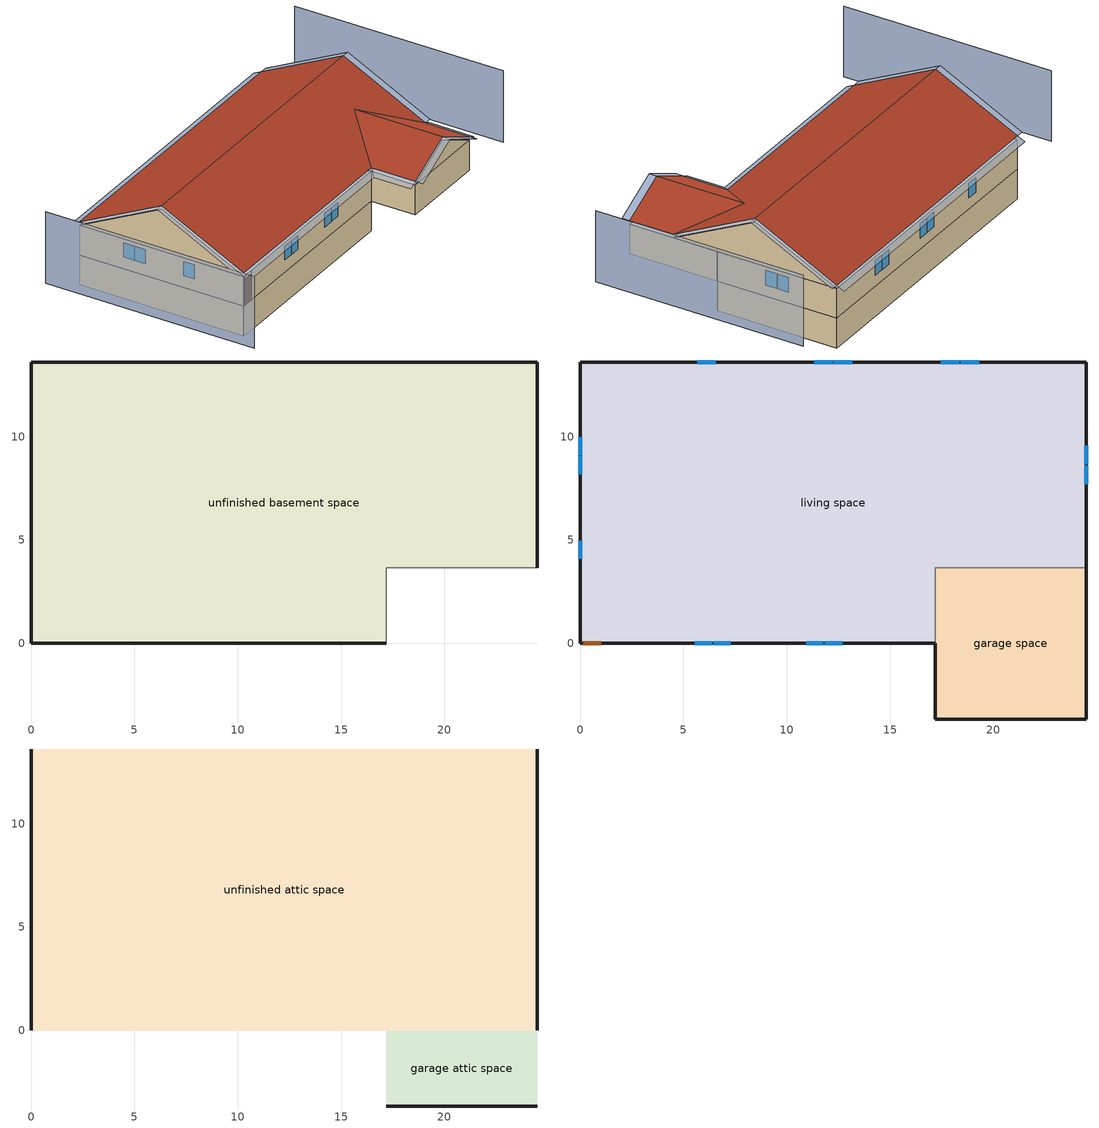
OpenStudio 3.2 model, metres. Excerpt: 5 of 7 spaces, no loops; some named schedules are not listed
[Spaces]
unfinished basement space
 floor foundation (FloorFndGrndUnfinB): 0,0 0,13.61 24.5,13.61 24.5,3.66 17.18,3.66 17.18,0 z-2.44
 wall foundation (WallFndGrndUnfinB): 24.5,3.66 24.5,13.61 0,13.61 0,0 17.18,0 z-2.44:0
 wall adiabatic (WallFndGrndUnfinB): 17.18,0 17.18,3.66 24.5,3.66 z-2.44:0
garage space
 floor foundation (FloorFndGrndUnfinSlab): 17.18,-3.66 17.18,3.66 24.5,3.66 24.5,-3.66 z0
 wall outside (WallExtUninsUnfin): 17.18,0 17.18,-3.66 24.5,-3.66 24.5,3.66 z0:2.44
 wall to living space (WallIntFinInsUnfin Reversed): 24.5,3.66 17.18,3.66 17.18,0 z0:2.44
living space
 floor to unfinished basement space (FloorUnfinBInsFin Reversed): 0,0 0,13.61 24.5,13.61 24.5,3.66 17.18,3.66 17.18,0 z0
 wall outside (WallExtInsFin): 24.5,3.66 24.5,13.61 0,13.61 0,0 0.13,0 1.05,0 17.18,0 z0:2.44
 window (WindowConstruction): 5.56,0 6.4,0 / 6.46,0 7.3,0 / 10.93,0 11.77,0 / 11.84,0 12.68,0 z1.01:2.13; 19.3,13.61 18.4,13.61 / 18.34,13.61 17.45,13.61 / 13.18,13.61 12.28,13.61 / 12.22,13.61 11.32,13.61 / 6.57,13.61 5.68,13.61 z0.94:2.13; 0,9.97 0,9.1 / 0,9.04 0,8.18 / 0,4.97 0,4.1 z0.98:2.13; 24.5,7.7 24.5,8.6 / 24.5,8.66 24.5,9.57 z0.93:2.13
 door (Door): 0.15,0 1.02,0 z0:2.13
unfinished attic space
 floor to garage space (FloorUnfinUninsUnfin): 24.5,3.66 24.5,0 17.18,0 17.18,3.66 z2.44
 floor to living space (FloorFinInsUnfinAttic): 24.5,13.61 24.5,3.66 17.18,3.66 17.18,0 0,0 0,13.61 z2.44
 wall outside (WallExtUninsUnfin): 0,6.81,5.84 0,13.61,2.44 0,0,2.44; 24.5,6.81,5.84 24.5,0,2.44 24.5,13.61,2.44
 roof outside (RoofUnfinInsExt): 0,6.81,6.15 24.5,6.81,6.15 24.5,13.61,2.74 0,13.61,2.74; 0,6.81,6.15 0,0,2.74 17.18,0,2.74 20.84,3.66,4.57 24.5,0,2.74 24.5,6.81,6.15
garage attic space
 floor to garage space (FloorUnfinUninsUnfin): 17.18,-3.66 17.18,0 24.5,0 24.5,-3.66 z2.44
 wall outside (WallExtUninsUnfin): 17.18,-3.66,2.44 24.5,-3.66,2.44 20.84,-3.66,4.27
 roof outside (RoofUnfinUninsExt 1): 17.18,0,2.74 17.18,-3.66,2.74 20.84,-3.66,4.57 20.84,3.66,4.57; 24.5,0,2.74 20.84,3.66,4.57 20.84,-3.66,4.57 24.5,-3.66,2.74
shading: -4.57,13.61 -4.57,-3.66 / 29.07,-3.66 29.07,13.61 z0:5.84; 24.5,8.66 24.5,9.57 / 24.5,7.7 24.5,8.6 z0.93:2.13; 0,9.04 0,8.18 / 0,4.97 0,4.1 / 0,9.97 0,9.1 z0.98:2.13; 6.57,13.61 5.68,13.61 / 12.22,13.61 11.32,13.61 / 18.34,13.61 17.45,13.61 / 13.18,13.61 12.28,13.61 / 19.3,13.61 18.4,13.61 z0.94:2.13; 5.56,0 6.4,0 / 10.93,0 11.77,0 / 11.84,0 12.68,0 / 6.46,0 7.3,0 z1.01:2.13; -0.61,6.81,6.15 -0.61,0,2.74 0,0,2.74 0,6.81,6.15; 0,-0.61,2.44 17.18,-0.61,2.44 17.18,0,2.74 0,0,2.74; 25.11,0,2.74 25.11,6.81,6.15 24.5,6.81,6.15 24.5,0,2.74; 25.11,-3.66,2.44 25.11,0,2.44 24.5,0,2.74 24.5,-3.66,2.74; 20.84,-4.27,4.57 24.5,-4.27,2.74 24.5,-3.66,2.74 20.84,-3.66,4.57; 16.57,0,2.44 16.57,-3.66,2.44 17.18,-3.66,2.74 17.18,0,2.74; 17.18,-4.27,2.74 20.84,-4.27,4.57 20.84,-3.66,4.57 17.18,-3.66,2.74; -0.61,13.61,2.74 -0.61,6.81,6.15 0,6.81,6.15 0,13.61,2.74; 25.11,6.81,6.15 25.11,13.61,2.74 24.5,13.61,2.74 24.5,6.81,6.15; 24.5,14.22,2.44 0,14.22,2.44 0,13.61,2.74 24.5,13.61,2.74
[Building]
Building 1: North Axis {deg}=0; Standards Number of Stories=1; Standards Number of Above Ground Stories=1; Standards Building Type=singlefamilydetached; Standards Number of Living Units=1
[Site]
Burlington International Ap_VT_USA: Latitude {deg}=44.47; Longitude {deg}=-73.15; Time Zone {hr}=-5; Elevation {m}=101; Terrain=Suburbs
[ClimateZones]
Climate Zone Institution Name 1=Building America; Climate Zone Document Year 1=0; Climate Zone Value 1=Cold
[Site:WaterMainsTemperature]
Calculation Method=Correlation; Annual Average Outdoor Air Temperature {C}=7.86614; Maximum Difference In Monthly Average Outdoor Air Temperatures {deltaC}=28.2745
[Site:GroundTemperature:Deep]
7.86614, 7.86614, 7.86614, 7.86614, 7.86614, 7.86614, 7.86614, 7.86614, 7.86614, 7.86614, 7.86614, 7.86614
[Material] Roughness=Rough
Name | Thickness {m} | Conductivity {W/m-K} | Density {kg/m3} | Specific Heat {J/kg-K} | Thermal Absorptance | Solar Absorptance | Visible Absorptance
Drywall 0.5 in. | 0.0127 | 0.160291 | 801 | 837.4 | 0.9 | 0.5 | 0.1
FloorUATrussandIns | 0.0889 | 0.0564573 | 50.7834 | 1165.1 | 0.9 | 0.5 | 0.9
FloorUAAdditionalCeilingIns | 0.196342 | 0.0539976 | 16.02 | 1046.75
Wood Shingles | 0.009525 | 0.162714 | 1121.4 | 1465.45 | 0.9 | 0.78 | 0.78
RoofSheathing | 0.01905 | 0.115458 | 512.64 | 1214.23 | 0.82 | 0.3 | 0.3
RoofUARoofIns | 0.18415 | 8.02398 | 37.0049 | 1207.88 | 0.9 | 0.78 | 0.9
RoofStudAndAirRoof | 0.0889 | 4.72679 | 37.0049 | 1207.88 | 0.9 | 0.78 | 0.9
Vinyl, Light | 0.009525 | 0.089435 | 177.822 | 1046.75 | 0.9 | 0.3 | 0.3
WallSheathing | 0.0127 | 0.115458 | 512.64 | 1214.23 | 0.82 | 0.3 | 0.3
WallStudAndCavity | 0.0889 | 0.0744829 | 162.403 | 1178.92 | 0.9 | 0.3 | 0.9
WallStudAndCavity 1 | 0.0889 | 0.0747562 | 162.403 | 1178.92 | 0.82 | 0.3 | 0.82
WallStudAndCavity 2 | 0.0889 | 0.393744 | 83.0341 | 1211.67 | 0.9 | 0.3 | 0.9
WallStudAndCavity 3 | 0.0889 | 0.397942 | 83.0341 | 1211.67 | 0.82 | 0.3 | 0.3
res furniture material garage space | 0.1524 | 0.115458 | 640.8 | 1214.23 | 0.9 | 0.6 | 0.1
Concrete 8.0 in.; FootingMaterial | 0.2032 | 1.803125 | 2242.8 | 837.4 | 0.9
Concrete 4.0 in. | 0.1016 | 1.803125 | 2242.8 | 837.4 | 0.9
FloorIns | 0.23495 | 2.59817 | 67.691 | 1210.98 | 0.82 | 0.3 | 0.3
Wood Floor | 0.015875 | 0.115458 | 544.68 | 1214.23
Floor Covering | 0.0127 | 0.0433444 | 54.468 | 1339.84 | 0.9 | 0.9
FloorFinStudAndAirFloor | 0.1397 | 0.606274 | 67.691 | 1210.98 | 0.82 | 0.3 | 0.3
DoorMaterial | 0.04445 | 0.0612267 | 512.64 | 1214.23 | 0.82 | 0.3 | 0.3
[Construction]
FloorFinInsUnfinAttic: Drywall 0.5 in., FloorUATrussandIns, FloorUAAdditionalCeilingIns
RoofUnfinInsExt: Wood Shingles, RoofSheathing, RoofUARoofIns
RoofUnfinUninsExt 1: Wood Shingles, RoofSheathing, RoofStudAndAirRoof
WallExtInsFin: Vinyl, Light, WallSheathing, WallStudAndCavity, Drywall 0.5 in.
WallIntFinInsUnfin Reversed: WallStudAndCavity 1, WallSheathing
WallExtUninsUnfin: Vinyl, Light, WallSheathing, WallStudAndCavity 2
WallIntFinUninsFin: WallStudAndCavity 3, Drywall 0.5 in.
res furniture construction garage space; res furniture construction unfinished basement space; res furniture construction living space: res furniture material garage space
WallFndGrndUnfinB: Concrete 8.0 in., Drywall 0.5 in.
FloorFndGrndUnfinB; FloorFndGrndUnfinSlab: Concrete 4.0 in.
FloorUnfinBInsFin Reversed: Floor Covering, Wood Floor, RoofSheathing, FloorIns
FootingConstruction: FootingMaterial
FloorUnfinUninsUnfin: FloorFinStudAndAirFloor, RoofSheathing
WindowConstruction: WindowMaterial
Door: DoorMaterial
[WindowMaterial:SimpleGlazingSystem]
WindowMaterial: U-Factor {W/m2-K}=4.76952; Solar Heat Gain Coefficient=0.63
[ThermalZone] Use Ideal Air Loads=No
living zone: Thermostat=living zone temperature setpoint
garage zone; unfinished attic zone; unfinished basement zone: 
res ds res fur gas asys ret air zone; res ds res ac asys ret air zone: Volume {m3}=0.25
[Sizing:Zone] Zone Cooling Design Supply Air Temperature Input Method=SupplyAirTemperature; Zone Cooling Design Supply Air Temperature {C}=14; Zone Cooling Design Supply Air Temperature Difference {deltaC}=11.11; Zone Heating Design Supply Air Temperature Input Method=SupplyAirTemperature; Zone Heating Design Supply Air Temperature {C}=40; Zone Heating Design Supply Air Temperature Difference {deltaC}=11.11; Zone Cooling Design Supply Air Humidity Ratio {kg-H2O/kg-air}=0.0085; Zone Heating Design Supply Air Humidity Ratio {kg-H2O/kg-air}=0.008; Cooling Design Air Flow Method=DesignDay; Heating Design Air Flow Method=DesignDay; Account for Dedicated Outdoor Air System=No; Dedicated Outdoor Air System Control Strategy=NeutralSupplyAir; Dedicated Outdoor Air Low Setpoint Temperature for Design {C}=autosize; Dedicated Outdoor Air High Setpoint Temperature for Design {C}=autosize
garage zone; unfinished attic zone; res ds res fur gas asys ret air zone; res ds res ac asys ret air zone
[Space]
Name | Space Type | Thermal Zone | Building Unit
garage space | Space Type 1 | garage zone
living space | Space Type 2 | living zone | unit 1
unfinished attic space | Space Type 3 | unfinished attic zone
unfinished basement space | Space Type 4 | unfinished basement zone
garage attic space | Space Type 5 | garage zone
res ds res fur gas asys ret air space |  | res ds res fur gas asys ret air zone
res ds res ac asys ret air space |  | res ds res ac asys ret air zone
[SpaceType]
Name | Standards Space Type
Space Type 1 | garage
Space Type 2 | living
Space Type 3 | unfinished attic
Space Type 4 | unfinished basement
Space Type 5 | garage attic
[BuildingUnit]
unit 1: Building Unit Type=Residential
[External:File]
schedules.csv: File=schedules.csv
[People:Definition]
res occupants|living space: Number of People Calculation Method=People; Number of People {people}=4; Fraction Radiant=0.319734; Sensible Heat Fraction=0.573; Carbon Dioxide Generation Rate {m3/s-W}=0; Enable ASHRAE 55 Comfort Warnings=No; Mean Radiant Temperature Calculation Type=ZoneAveraged
[People]
res occupants|living space: People Definition=res occupants|living space; Space or SpaceType=living space; Number of People Schedule=occupants; Activity Level Schedule=res occupants activity schedule; Multiplier=1
[InternalMass:Definition] Design Level Calculation Method=SurfaceArea
Name | Construction | Surface Area {m2}
living space Partition | WallIntFinUninsFin | 306.673
res furniture mass garage space | res furniture construction garage space | 5.35122
res furniture mass unfinished basement space | res furniture construction unfinished basement space | 122.669
res furniture mass living space | res furniture construction living space | 122.669
[InternalMass] Multiplier=1
Name | Internal Mass Definition | Space or SpaceType
living space Partition | living space Partition | living space
res furniture mass garage space | res furniture mass garage space | garage space
res furniture mass unfinished basement space | res furniture mass unfinished basement space | unfinished basement space
res furniture mass living space | res furniture mass living space | living space
[Foundation:Kiva] Wall Height Above Grade {m}=0.2032; Wall Depth Below Slab {m}=0.2032
Name | Footing Wall Construction
Foundation Kiva 1
Foundation Kiva 2 | FootingConstruction
[Foundation:Kiva:Settings]
Soil Conductivity {W/m-K}=1.731; Soil Density {kg/m3}=1842.3; Soil Specific Heat {J/kg-K}=418.7; Ground Solar Absorptivity=0.9; Ground Thermal Absorptivity=0.9; Ground Surface Roughness {m}=0.03; Far-Field Width {m}=40; Deep-Ground Boundary Condition=ZeroFlux; Deep-Ground Depth {m}=40; Minimum Cell Dimension {m}=0.02; Maximum Cell Growth Coefficient=1.5; Simulation Timestep=Hourly
[SurfaceProperty:ExposedFoundationPerimeter] Exposed Perimeter Calculation Method=TotalExposedPerimeter
Name | Total Exposed Perimeter {m}
Surface 20 | 65.2445
Surface 1 | 18.288
[WaterUse:Equipment:Definition]
Name | Peak Flow Rate {m3/s} | Target Temperature Schedule
res shower | 4.99796e-05 | fixtures temperature schedule
res sink | 3.65064e-05 | fixtures temperature schedule
res bath | 8.85207e-05 | fixtures temperature schedule
res shower dist; res sink dist; res bath dist | 0 | fixtures temperature schedule
res cw | 4.67748e-06 | res cw temperature schedule
[WaterUse:Equipment] Space=living space
Name | Water Use Equipment Definition | Flow Rate Fraction Schedule
res shower | res shower | showers
res sink | res sink | sinks
res bath | res bath | baths
res shower dist | res shower dist | showers
res sink dist | res sink dist | sinks
res bath dist | res bath dist | baths
res cw | res cw | clothes_washer
[OtherEquipment:Definition] Design Level Calculation Method=EquipmentLevel
Name | Design Level {W} | Fraction Latent | Fraction Radiant | Fraction Lost
res shower | 1437.41 | 0.487295 | 0 | 0
res sink | 366.671 | 0.312529 | 0 | 0
res bath | 1306.22 | 0 | 0 | 0
res hot water distribution | 1795.71 | 0 | 0 | 0
res cd gas | 3700.23 | 0.05 | 0.06 | 0.85
res range gas | 2277.6 | 0.2 | 0.18 | 0.5
res ds res fur gas asys SupSLkToLvEq; res ds res fur gas asys SupLatLkToLvEq; res ds res fur gas asys SupDCnToLvEq; res ds res fur gas asys SupDCnToAhEq; res ds res fur gas asys RetDCnToPlEq; res ds res fur gas asys RetDCnToAhEquip; res ds res fur gas asys SupSLkToAhEq; res ds res fur gas asys SupLatLkToAhEq; res ds res fur gas asys RetSLkEq; res ds res fur gas asys RetLatLkEq; res ds res ac asys SupSLkToLvEq; res ds res ac asys SupLatLkToLvEq; res ds res ac asys SupDCnToLvEq; res ds res ac asys SupDCnToAhEq; res ds res ac asys RetDCnToPlEq; res ds res ac asys RetDCnToAhEquip; res ds res ac asys SupSLkToAhEq; res ds res ac asys SupLatLkToAhEq; res ds res ac asys RetSLkEq; res ds res ac asys RetLatLkEq | 0
[OtherEquipment]
Name | Other Equipment Definition | Space or SpaceType | Schedule | Fuel Type
res shower | res shower | living space | showers
res sink | res sink | living space | sinks
res bath | res bath | living space | baths
res hot water distribution | res hot water distribution | living space | showers
res cd gas | res cd gas | living space | clothes_dryer | NaturalGas
res range gas | res range gas | living space | cooking_range | NaturalGas
res ds res fur gas asys SupSLkToLvEq | res ds res fur gas asys SupSLkToLvEq | living space | Always On Discrete | None
res ds res fur gas asys SupLatLkToLvEq | res ds res fur gas asys SupLatLkToLvEq | living space | Always On Discrete | None
res ds res fur gas asys SupDCnToLvEq | res ds res fur gas asys SupDCnToLvEq | living space | Always On Discrete | None
res ds res fur gas asys SupDCnToAhEq | res ds res fur gas asys SupDCnToAhEq | unfinished basement space | Always On Discrete | None
res ds res fur gas asys RetDCnToPlEq | res ds res fur gas asys RetDCnToPlEq | res ds res fur gas asys ret air space | Always On Discrete | None
res ds res fur gas asys RetDCnToAhEquip | res ds res fur gas asys RetDCnToAhEquip | unfinished basement space | Always On Discrete | None
res ds res fur gas asys SupSLkToAhEq | res ds res fur gas asys SupSLkToAhEq | unfinished basement space | Always On Discrete | None
res ds res fur gas asys SupLatLkToAhEq | res ds res fur gas asys SupLatLkToAhEq | unfinished basement space | Always On Discrete | None
res ds res fur gas asys RetSLkEq | res ds res fur gas asys RetSLkEq | res ds res fur gas asys ret air space | Always On Discrete | None
res ds res fur gas asys RetLatLkEq | res ds res fur gas asys RetLatLkEq | res ds res fur gas asys ret air space | Always On Discrete | None
res ds res ac asys SupSLkToLvEq | res ds res ac asys SupSLkToLvEq | living space | Always On Discrete | None
res ds res ac asys SupLatLkToLvEq | res ds res ac asys SupLatLkToLvEq | living space | Always On Discrete | None
res ds res ac asys SupDCnToLvEq | res ds res ac asys SupDCnToLvEq | living space | Always On Discrete | None
res ds res ac asys SupDCnToAhEq | res ds res ac asys SupDCnToAhEq | unfinished basement space | Always On Discrete | None
res ds res ac asys RetDCnToPlEq | res ds res ac asys RetDCnToPlEq | res ds res ac asys ret air space | Always On Discrete | None
res ds res ac asys RetDCnToAhEquip | res ds res ac asys RetDCnToAhEquip | unfinished basement space | Always On Discrete | None
res ds res ac asys SupSLkToAhEq | res ds res ac asys SupSLkToAhEq | unfinished basement space | Always On Discrete | None
res ds res ac asys SupLatLkToAhEq | res ds res ac asys SupLatLkToAhEq | unfinished basement space | Always On Discrete | None
res ds res ac asys RetSLkEq | res ds res ac asys RetSLkEq | res ds res ac asys ret air space | Always On Discrete | None
res ds res ac asys RetLatLkEq | res ds res ac asys RetLatLkEq | res ds res ac asys ret air space | Always On Discrete | None
[EnergyManagementSystem:Sensor]
Name | Output Variable or Output Meter Index Key | Output Variable or Output Meter
res_shower_vol | res shower | Water Use Equipment Hot Water Volume
res_shower_mixsp | fixtures temperature schedule | Schedule Value
res_nv_pb_s |  | Site Outdoor Air Barometric Pressure
res_af_vw_s |  | Site Wind Speed
res_nv_wt_s |  | Site Outdoor Air Humidity Ratio
res_nv_1_nva_s | res nv_1 avail schedule | Schedule Value
res_nv_1_sp_s | res nv_1 temp schedule | Schedule Value
res_ds_res_fur_gas_asys_ah_mfr_s | Node 26 | System Node Mass Flow Rate
res_ds_res_fur_gas_asys_ah_vfr_s | Node 26 | System Node Current Density Volume Flow Rate
res_ds_res_fur_gas_asys_ah_tt_s | Node 26 | System Node Temperature
res_ds_res_fur_gas_asys_ra_t_s | Node 29 | System Node Temperature
res_ds_res_fur_gas_asys_ah_wt_s | Node 26 | System Node Humidity Ratio
res_ds_res_fur_gas_asys_ra_w_s | Node 29 | System Node Humidity Ratio
res_ds_res_ac_asys_ah_mfr_s | Node 19 | System Node Mass Flow Rate
res_ds_res_ac_asys_ah_vfr_s | Node 19 | System Node Current Density Volume Flow Rate
res_ds_res_ac_asys_ah_tt_s | Node 19 | System Node Temperature
res_ds_res_ac_asys_ra_t_s | Node 22 | System Node Temperature
res_ds_res_ac_asys_ah_wt_s | Node 19 | System Node Humidity Ratio
res_ds_res_ac_asys_ra_w_s | Node 22 | System Node Humidity Ratio
res_infil_1_range_sch_s | res mv_1 range exhaust schedule | Schedule Value
res_infil_1_bath_sch_s | res mv_1 bath exhaust schedule | Schedule Value
res_infil_1_dryer_sch_s | clothes_dryer_exhaust | Schedule Value
res_infil_1_wh_sch_s | Always On Discrete | Schedule Value
[EnergyManagementSystem:Program]
res_shower_sag: If res_shower_vol > 0; Set ShowerTime=SystemTimeStep; Else; Set ShowerTime=0; EndIf; If (res_shower_vol > 0) && (res_shower_mixsp > res_shower_tout); Set ShowerSag=SystemTimeStep; Set ShowerE=res_shower_vol*4141170*(res_shower_mixsp-res_shower_tout); Else; Set ShowerSag=0; Set ShowerE=0; EndIf
res_nv_1_program: Set Tdiff = res_af_1_tin_s-res_af_1_tt_s; Set dT = (@Abs Tdiff); Set pt = (@RhFnTdbWPb res_af_1_tt_s res_nv_wt_s res_nv_pb_s); Set NVA = 5670.044033207837; Set Cs = 8.963020389461627e-05; Set Cw = 6.158219665777789e-05; Set MNV = 4.154396026675179; Set MHR = 0.0115; Set MRH = 0.7; Set temp1 = (res_nv_1_nva_s*NVA); Set SGNV = temp1*((((Cs*dT)+(Cw*(res_af_vw_s^2)))^0.5)/1000); If (res_nv_wt_s<MHR) && (pt<MRH) && (res_af_1_tin_s>res_nv_1_sp_s); Set temp2 = (res_af_1_tin_s-res_nv_1_sp_s); Set NVadj1 = temp2/(res_af_1_tin_s-res_af_1_tt_s); Set NVadj2 = (@Min NVadj1 1); Set NVadj3 = (@Max NVadj2 0); Set NVadj = SGNV*NVadj3; Set res_nv_1_flow_act = (@Min NVadj MNV); Else; Set res_nv_1_flow_act = 0; EndIf
res_ds_res_fur_gas_asys_program: Set res_ds_res_fur_gas_asys_AhMfr = res_ds_res_fur_gas_asys_ah_mfr_s; Set res_ds_res_fur_gas_asys_FanRtf = res_ds_res_fur_gas_asys_fan_rtf_s; Set res_ds_res_fur_gas_asys_AhVfr = res_ds_res_fur_gas_asys_ah_vfr_s; Set res_ds_res_fur_gas_asys_AhTt = res_ds_res_fur_gas_asys_ah_tt_s; Set res_ds_res_fur_gas_asys_AhWt = res_ds_res_fur_gas_asys_ah_wt_s; Set res_ds_res_fur_gas_asys_RaT = res_ds_res_fur_gas_asys_ra_t_s; Set res_ds_res_fur_gas_asys_RaW = res_ds_res_fur_gas_asys_ra_w_s; Set res_ds_res_fur_gas_asys_AhT = res_ds_res_fur_gas_asys_ah_t_s; Set res_ds_res_fur_gas_asys_AhW = res_ds_res_fur_gas_asys_ah_w_s; Run res_ds_res_fur_gas_asys_lk_subrout; Set res_ds_res_fur_gas_asys_SupSLkToLvEq_act = res_ds_res_fur_gas_asys_SupSLkToLv; Set res_ds_res_fur_gas_asys_SupLatLkToLvEq_act = res_ds_res_fur_gas_asys_SupLatLkToLv; Set res_ds_res_fur_gas_asys_SupDCnToLvEq_act = res_ds_res_fur_gas_asys_SupDCnToLv; Set res_ds_res_fur_gas_asys_SupDCnToAhEq_act = res_ds_res_fur_gas_asys_SupDCnToAh; Set res_ds_res_fur_gas_asys_SupSLkToAhEq_act = res_ds_res_fur_gas_asys_SupSLkToAh; Set res_ds_res_fur_gas_asys_SupLatLkToAhEq_act = res_ds_res_fur_gas_asys_SupLatLkToAh; Set res_ds_res_fur_gas_asys_RetSLkEq_act = res_ds_res_fur_gas_asys_RetSLk; Set res_ds_res_fur_gas_asys_RetLatLkEq_act = res_ds_res_fur_gas_asys_RetLatLk; Set res_ds_res_fur_gas_asys_RetDCnToPlEq_act = res_ds_res_fur_gas_asys_RetDCnToPl; Set res_ds_res_fur_gas_asys_RetDCnToAhEquip_act = res_ds_res_fur_gas_asys_RetDCnToAh; Set res_ds_res_fur_gas_asys_AhToLivMix_act = res_ds_res_fur_gas_asys_AhToLiv; Set res_ds_res_fur_gas_asys_LivToAhMix_act = res_ds_res_fur_gas_asys_LivToAh
res_ds_res_ac_asys_program: Set res_ds_res_ac_asys_AhMfr = res_ds_res_ac_asys_ah_mfr_s; Set res_ds_res_ac_asys_FanRtf = res_ds_res_ac_asys_fan_rtf_s; Set res_ds_res_ac_asys_AhVfr = res_ds_res_ac_asys_ah_vfr_s; Set res_ds_res_ac_asys_AhTt = res_ds_res_ac_asys_ah_tt_s; Set res_ds_res_ac_asys_AhWt = res_ds_res_ac_asys_ah_wt_s; Set res_ds_res_ac_asys_RaT = res_ds_res_ac_asys_ra_t_s; Set res_ds_res_ac_asys_RaW = res_ds_res_ac_asys_ra_w_s; Set res_ds_res_ac_asys_AhT = res_ds_res_ac_asys_ah_t_s; Set res_ds_res_ac_asys_AhW = res_ds_res_ac_asys_ah_w_s; Run res_ds_res_ac_asys_lk_subrout; Set res_ds_res_ac_asys_SupSLkToLvEq_act = res_ds_res_ac_asys_SupSLkToLv; Set res_ds_res_ac_asys_SupLatLkToLvEq_act = res_ds_res_ac_asys_SupLatLkToLv; Set res_ds_res_ac_asys_SupDCnToLvEq_act = res_ds_res_ac_asys_SupDCnToLv; Set res_ds_res_ac_asys_SupDCnToAhEq_act = res_ds_res_ac_asys_SupDCnToAh; Set res_ds_res_ac_asys_SupSLkToAhEq_act = res_ds_res_ac_asys_SupSLkToAh; Set res_ds_res_ac_asys_SupLatLkToAhEq_act = res_ds_res_ac_asys_SupLatLkToAh; Set res_ds_res_ac_asys_RetSLkEq_act = res_ds_res_ac_asys_RetSLk; Set res_ds_res_ac_asys_RetLatLkEq_act = res_ds_res_ac_asys_RetLatLk; Set res_ds_res_ac_asys_RetDCnToPlEq_act = res_ds_res_ac_asys_RetDCnToPl; Set res_ds_res_ac_asys_RetDCnToAhEquip_act = res_ds_res_ac_asys_RetDCnToAh; Set res_ds_res_ac_asys_AhToLivMix_act = res_ds_res_ac_asys_AhToLiv; Set res_ds_res_ac_asys_LivToAhMix_act = res_ds_res_ac_asys_LivToAh
res_infil_1_program: Set p_m = 0.14; Set p_s = 0.22; Set s_m = 270; Set s_s = 370; Set z_m = 9.99744; Set z_s = 2.4384; Set f_t = (((s_m/z_m)^p_m)*((z_s/s_s)^p_s)); Set Tdiff = res_af_1_tin_s-res_af_1_tt_s; Set dT = @Abs Tdiff; Set c = 0.2413; Set Cs = 0.0807; Set Cw = 0.1505; Set n = 0.65; Set sft = (f_t*0.7000000000000001); Set temp1 = ((c*Cw)*((sft*res_af_vw_s)^(2*n)))^2; Set Qn = (((c*Cs*(dT^n))^2)+temp1)^0.5; Set Tdiff = res_af_1_tin_s-res_af_1_tt_s; Set QWHV = res_infil_1_wh_sch_s*0.0; Set Qrange = res_infil_1_range_sch_s*0.0472; Set Qdryer = res_infil_1_dryer_sch_s*0.0472; Set Qbath = res_infil_1_bath_sch_s*0.0472; Set QductsOut = 0; Set QductsIn = 0; Set QductsOut = QductsOut+res_ds_res_fur_gas_asys_lk_ret_fan_equiv; Set QductsIn = QductsIn+res_ds_res_fur_gas_asys_lk_sup_fan_equiv; Set QductsOut = QductsOut+res_ds_res_ac_asys_lk_ret_fan_equiv; Set QductsIn = QductsIn+res_ds_res_ac_asys_lk_sup_fan_equiv; Set Qout = Qrange+Qbath+Qdryer+QductsOut; Set Qin = QWHV+QductsIn; Set faneff_wh = 1; Set res_infil_1_house_fan_act = (QWHV*300)/faneff_wh*0; Set faneff_sp = 0.4719474432000001; Set res_infil_1_range_fan_act = (Qrange*300)/faneff_sp; Set res_infil_1_bath_fan_act = (Qbath*300)/faneff_sp; Set Qfan = (@Max Qout Qin); If Qfan > 0; Set Qavg = ((Qout + Qin) / 2.0); If ((@Abs (Qout - Qavg)) / Qavg) <= 0.1; Set phi = 1; Else; Set phi = (Qn / (Qn + Qfan)); EndIf; Set Qinf_adj = phi * Qn; Else; Set Qinf_adj = Qn; EndIf; Set res_infil_1_flow_act = Qfan + Qinf_adj
[EnergyManagementSystem:ProgramCallingManager]
res shower sag: EndOfSystemTimestepAfterHVACReporting; res_shower_sag
res af_1 program calling manager: BeginTimestepBeforePredictor; res_infil_1_program; res_nv_1_program
res ds res fur gas asys program calling manager: EndOfSystemTimestepAfterHVACReporting; res_ds_res_fur_gas_asys_program
res ds res ac asys program calling manager: EndOfSystemTimestepAfterHVACReporting; res_ds_res_ac_asys_program
[EnergyManagementSystem:OutputVariable] Type of Data in Variable=Summed; Update Frequency=SystemTimestep; EMS Program or Subroutine=res_shower_sag
Name | EMS Variable | Units
Unmet Shower Energy|unit 1 | ShowerE | J
Unmet Shower Time|unit 1 | ShowerSag | hr
Shower Draw Time|unit 1 | ShowerTime | hr
[ThermostatSetpoint:DualSetpoint]
living zone temperature setpoint: Heating Setpoint Temperature Schedule=res heating setpoint; Cooling Setpoint Temperature Schedule=res cooling setpoint
[ElectricEquipment:Definition] Design Level Calculation Method=EquipmentLevel
Name | Design Level {W} | Fraction Latent | Fraction Radiant | Fraction Lost
res ceil fan | 13.3469 | 0 | 0.558 | 0
res refrig | 71.9878 | 0 | 0 | 0
res cw | 179.276 | 0 | 0.48 | 0.2
res cd electric | 278.512 | 0 | 0.6 | 0
res range electric | 218.202 | 0.3 | 0.24 | 0.3
res misc plug loads|living space | 691.836 | 0.021 | 0.558 | 0.049
res extra refrig | 108.679 | 0 | 0 | 0
res infil_1 house fan; res infil_1 range fan; res infil_1 bath fan | 0 | 0 | 0 | 1
[ElectricEquipment]
Name | Electric Equipment Definition | Space or SpaceType | Schedule
res ceil fan | res ceil fan | living space | ceiling_fan
res refrig | res refrig | living space | res refrig schedule
res cw | res cw | living space | clothes_washer_power
res cd electric | res cd electric | living space | clothes_dryer
res range electric | res range electric | living space | cooking_range
res misc plug loads|living space | res misc plug loads|living space | living space | plug_loads
res extra refrig | res extra refrig | garage space | res extra refrig schedule
res infil_1 house fan | res infil_1 house fan | living space | Always On Discrete
res infil_1 range fan | res infil_1 range fan | living space | Always On Discrete
res infil_1 bath fan | res infil_1 bath fan | living space | Always On Discrete
[Lights:Definition] Design Level Calculation Method=LightingLevel; Fraction Radiant=0.6; Fraction Visible=0.2; Return Air Fraction=0
Name | Lighting Level {W}
res lighting interior living space | 434.668
res lighting garage garage space | 4.07527
[Lights] Fraction Replaceable=1
Name | Lights Definition | Space or SpaceType | Schedule
res lighting interior living space | res lighting interior living space | living space | lighting_interior
res lighting garage garage space | res lighting garage garage space | garage space | lighting_garage
[Exterior:Lights:Definition]
res lighting exterior: Design Level {W}=10.8015
[Exterior:Lights]
res lighting exterior: Exterior Lights Definition=res lighting exterior; Schedule=lighting_exterior
[SpaceInfiltration:EffectiveLeakageArea] Schedule=Always On Discrete
Name | Space or SpaceType | Effective Air Leakage Area {cm2} | Stack Coefficient | Wind Coefficient
res infil|garage attic space | garage attic space | 510.025 | 0.000242002 | 5.99869e-05
res infil|garage space | garage space | 510.025 | 0.000242002 | 5.99869e-05
res infil|unfinished attic space | unfinished attic space | 11103.2 | 0.000257644 | 3.87987e-05
[SpaceInfiltration:DesignFlowRate] Schedule=Always On Discrete
Name | Space or SpaceType | Design Flow Rate Calculation Method | Air Changes per Hour {1/hr} | Constant Term Coefficient | Temperature Term Coefficient | Velocity Term Coefficient | Velocity Squared Term Coefficient | Design Flow Rate {m3/s}
res infil|unfinished basement space | unfinished basement space | AirChanges/Hour | 0.1 | 1 | 0 | 0 | 0
res nv_1 flow; res infil_1 flow | living space | Flow/Space |  |  |  |  |  | 0
[EnergyManagementSystem:Actuator]
Name | Actuated Component | Actuated Component Type | Actuated Component Control Type
res_nv_1_flow_act | res nv_1 flow | Zone Infiltration | Air Exchange Flow Rate
res_ds_res_fur_gas_asys_SupSLkToLvEq_act | res ds res fur gas asys SupSLkToLvEq | OtherEquipment | Power Level
res_ds_res_fur_gas_asys_SupLatLkToLvEq_act | res ds res fur gas asys SupLatLkToLvEq | OtherEquipment | Power Level
res_ds_res_fur_gas_asys_SupDCnToLvEq_act | res ds res fur gas asys SupDCnToLvEq | OtherEquipment | Power Level
res_ds_res_fur_gas_asys_SupDCnToAhEq_act | res ds res fur gas asys SupDCnToAhEq | OtherEquipment | Power Level
res_ds_res_fur_gas_asys_RetDCnToPlEq_act | res ds res fur gas asys RetDCnToPlEq | OtherEquipment | Power Level
res_ds_res_fur_gas_asys_RetDCnToAhEquip_act | res ds res fur gas asys RetDCnToAhEquip | OtherEquipment | Power Level
res_ds_res_fur_gas_asys_SupSLkToAhEq_act | res ds res fur gas asys SupSLkToAhEq | OtherEquipment | Power Level
res_ds_res_fur_gas_asys_SupLatLkToAhEq_act | res ds res fur gas asys SupLatLkToAhEq | OtherEquipment | Power Level
res_ds_res_fur_gas_asys_RetSLkEq_act | res ds res fur gas asys RetSLkEq | OtherEquipment | Power Level
res_ds_res_fur_gas_asys_RetLatLkEq_act | res ds res fur gas asys RetLatLkEq | OtherEquipment | Power Level
res_ds_res_fur_gas_asys_AhToLivMix_act | res ds res fur gas asys AhToLivMix | ZoneMixing | Air Exchange Flow Rate
res_ds_res_fur_gas_asys_LivToAhMix_act | res ds res fur gas asys LivToAhMix | ZoneMixing | Air Exchange Flow Rate
res_ds_res_ac_asys_SupSLkToLvEq_act | res ds res ac asys SupSLkToLvEq | OtherEquipment | Power Level
res_ds_res_ac_asys_SupLatLkToLvEq_act | res ds res ac asys SupLatLkToLvEq | OtherEquipment | Power Level
res_ds_res_ac_asys_SupDCnToLvEq_act | res ds res ac asys SupDCnToLvEq | OtherEquipment | Power Level
res_ds_res_ac_asys_SupDCnToAhEq_act | res ds res ac asys SupDCnToAhEq | OtherEquipment | Power Level
res_ds_res_ac_asys_RetDCnToPlEq_act | res ds res ac asys RetDCnToPlEq | OtherEquipment | Power Level
res_ds_res_ac_asys_RetDCnToAhEquip_act | res ds res ac asys RetDCnToAhEquip | OtherEquipment | Power Level
res_ds_res_ac_asys_SupSLkToAhEq_act | res ds res ac asys SupSLkToAhEq | OtherEquipment | Power Level
res_ds_res_ac_asys_SupLatLkToAhEq_act | res ds res ac asys SupLatLkToAhEq | OtherEquipment | Power Level
res_ds_res_ac_asys_RetSLkEq_act | res ds res ac asys RetSLkEq | OtherEquipment | Power Level
res_ds_res_ac_asys_RetLatLkEq_act | res ds res ac asys RetLatLkEq | OtherEquipment | Power Level
res_ds_res_ac_asys_AhToLivMix_act | res ds res ac asys AhToLivMix | ZoneMixing | Air Exchange Flow Rate
res_ds_res_ac_asys_LivToAhMix_act | res ds res ac asys LivToAhMix | ZoneMixing | Air Exchange Flow Rate
res_infil_1_house_fan_act | res infil_1 house fan | ElectricEquipment | Electricity Rate
res_infil_1_range_fan_act | res infil_1 range fan | ElectricEquipment | Electricity Rate
res_infil_1_bath_fan_act | res infil_1 bath fan | ElectricEquipment | Electricity Rate
res_infil_1_flow_act | res infil_1 flow | Zone Infiltration | Air Exchange Flow Rate
[AirLoopHVAC:ReturnPlenum]
Name | ThermalZone
res fur gas asys return plenum | res ds res fur gas asys ret air zone
res ac asys return plenum | res ds res ac asys ret air zone
[ZoneMixing] Schedule=Always On Continuous; Design Flow Rate Calculation Method=Flow/Zone; Design Flow Rate {m3/s}=0
Name | Zone | Source Zone
res ds res fur gas asys AhToLivMix; res ds res ac asys AhToLivMix | living zone | unfinished basement zone
res ds res fur gas asys LivToAhMix; res ds res ac asys LivToAhMix | unfinished basement zone | living zone
[Schedule:File] External File=schedules.csv; Rows to Skip at Top=1; Number of Hours of Data=8760; Minutes per Item=15
Name | Column Number
occupants | 1
showers | 14
sinks | 15
baths | 13
ceiling_fan | 16
clothes_washer | 9
clothes_washer_power | 10
clothes_dryer | 11
cooking_range | 6
lighting_interior | 2
lighting_garage | 4
lighting_exterior | 3
plug_loads | 17
clothes_dryer_exhaust | 12
[Schedule:Constant]
Name | Value
res occupants activity schedule | 112.539
fixtures temperature schedule | 43.3333
Always On Discrete; Always On Continuous | 1
res cw temperature schedule | 52.666
[Schedule:Ruleset]
Name | Default Day Schedule | Summer Design Day Schedule | Winter Design Day Schedule
res heating setpoint | Schedule Day 6 | res heating setpoint summer design | res heating setpoint winter design
res cooling setpoint | Schedule Day 7 | res cooling setpoint summer design | res cooling setpoint winter design
res refrig schedule | Schedule Day 8 | res refrig schedule summer design | res refrig schedule winter design
res extra refrig schedule | Schedule Day 13 | res extra refrig schedule summer design | res extra refrig schedule winter design
res nv_1 temp schedule | Schedule Day 14
res nv_1 avail schedule | Schedule Day 15
res mv_1 range exhaust schedule | Schedule Day 18 | res mv_1 range exhaust schedule summer design | res mv_1 range exhaust schedule winter design
res mv_1 bath exhaust schedule | Schedule Day 19 | res mv_1 bath exhaust schedule summer design | res mv_1 bath exhaust schedule winter design
[Schedule:Day]
Schedule Day 6; Schedule Day 7; Schedule Day 8; res refrig schedule winter design; Schedule Day 13; res extra refrig schedule winter design; Schedule Day 14; Schedule Day 15: 24, 0, 0
res heating setpoint weekday1; res heating setpoint weekday2; res heating setpoint weekday3; res heating setpoint weekday4; res heating setpoint weekday5; res heating setpoint weekday6; res heating setpoint weekday7; res heating setpoint weekday8; res heating setpoint weekday9; res heating setpoint weekday10; res heating setpoint weekday11; res heating setpoint weekday12: 7, 0, 21.1111, 15, 0, 19.4444, 24, 0, 21.1111
res heating setpoint weekend1; res heating setpoint weekend2; res heating setpoint weekend3; res heating setpoint weekend4; res heating setpoint weekend5; res heating setpoint weekend6; res heating setpoint weekend7; res heating setpoint weekend8; res heating setpoint weekend9; res heating setpoint weekend10; res heating setpoint weekend11; res heating setpoint weekend12; res heating setpoint winter design; res cooling setpoint winter design: 24, 0, 21.1111
res heating setpoint summer design; res cooling setpoint allday1; res cooling setpoint allday2; res cooling setpoint allday3; res cooling setpoint allday4; res cooling setpoint allday5; res cooling setpoint allday9; res cooling setpoint allday10; res cooling setpoint allday11; res cooling setpoint allday12; res cooling setpoint summer design: 24, 0, 23.8889
res cooling setpoint allday6; res cooling setpoint allday7; res cooling setpoint allday8: 1, 0, 23.8889, 2, 0, 23.8889, 3, 0, 23.8889, 4, 0, 23.8889, 5, 0, 23.8889, 6, 0, 23.8889, 7, 0, 23.8889, 8, 0, 23.8889, 9, 0, 23.8889, 10, 0, 23.8889, 11, 0, 23.8889, 12, 0, 23.8889, 13, 0, 23.8889, 14, 0, 23.8889, 15, 0, 23.8889, 16, 0, 23.8889, 17, 0, 23.8889, 18, 0, 23.8889, 19, 0, 23.8889, 20, 0, 23.8889, 21, 0, 23.8889, 22, 0, 23.8889, 23, 0, 23.8889, 24, 0, 23.8889
res refrig schedule allday1; res refrig schedule allday12: 1, 0, 0.610949, 2, 0, 0.595675, 3, 0, 0.580401, 4, 0, 0.565128, 6, 0, 0.549854, 7, 0, 0.580401, 8, 0, 0.610949, 10, 0, 0.626223, 12, 0, 0.610949, 15, 0, 0.641496, 16, 0, 0.626223, 17, 0, 0.672044, 18, 0, 0.733139, 19, 0, 0.763686, 20, 0, 0.733139, 21, 0, 0.717865, 22, 0, 0.702591, 23, 0, 0.672044, 24, 0, 0.626223
res refrig schedule allday2: 1, 0, 0.609489, 2, 0, 0.594252, 3, 0, 0.579015, 4, 0, 0.563777, 6, 0, 0.54854, 7, 0, 0.579015, 8, 0, 0.609489, 10, 0, 0.624726, 12, 0, 0.609489, 15, 0, 0.639964, 16, 0, 0.624726, 17, 0, 0.670438, 18, 0, 0.731387, 19, 0, 0.761861, 20, 0, 0.731387, 21, 0, 0.71615, 22, 0, 0.700912, 23, 0, 0.670438, 24, 0, 0.624726
res refrig schedule allday3; res refrig schedule allday4; res refrig schedule allday5: 1, 0, 0.791241, 2, 0, 0.77146, 3, 0, 0.751679, 4, 0, 0.731898, 6, 0, 0.712117, 7, 0, 0.751679, 8, 0, 0.791241, 10, 0, 0.811022, 12, 0, 0.791241, 15, 0, 0.830803, 16, 0, 0.811022, 17, 0, 0.870365, 18, 0, 0.949489, 19, 0, 0.989051, 20, 0, 0.949489, 21, 0, 0.929708, 22, 0, 0.909927, 23, 0, 0.870365, 24, 0, 0.811022
res refrig schedule allday6; res refrig schedule allday7; res refrig schedule allday8; res refrig schedule allday9: 1, 0, 0.8, 2, 0, 0.78, 3, 0, 0.76, 4, 0, 0.74, 6, 0, 0.72, 7, 0, 0.76, 8, 0, 0.8, 10, 0, 0.82, 12, 0, 0.8, 15, 0, 0.84, 16, 0, 0.82, 17, 0, 0.88, 18, 0, 0.96, 19, 0, 1, 20, 0, 0.96, 21, 0, 0.94, 22, 0, 0.92, 23, 0, 0.88, 24, 0, 0.82
res refrig schedule allday10: 1, 0, 0.679562, 2, 0, 0.662573, 3, 0, 0.645584, 4, 0, 0.628595, 6, 0, 0.611606, 7, 0, 0.645584, 8, 0, 0.679562, 10, 0, 0.696551, 12, 0, 0.679562, 15, 0, 0.71354, 16, 0, 0.696551, 17, 0, 0.747518, 18, 0, 0.815474, 19, 0, 0.849453, 20, 0, 0.815474, 21, 0, 0.798485, 22, 0, 0.781496, 23, 0, 0.747518, 24, 0, 0.696551
res refrig schedule allday11: 1, 0, 0.675182, 2, 0, 0.658303, 3, 0, 0.641423, 4, 0, 0.624544, 6, 0, 0.607664, 7, 0, 0.641423, 8, 0, 0.675182, 10, 0, 0.692062, 12, 0, 0.675182, 15, 0, 0.708942, 16, 0, 0.692062, 17, 0, 0.742701, 18, 0, 0.810219, 19, 0, 0.843978, 20, 0, 0.810219, 21, 0, 0.793339, 22, 0, 0.77646, 23, 0, 0.742701, 24, 0, 0.692062
res refrig schedule summer design; res extra refrig schedule summer design: 24, 0, 1
res extra refrig schedule allday1: 1, 0, 0.610949, 2, 0, 0.595675, 3, 0, 0.580401, 4, 0, 0.565128, 6, 0, 0.549854, 7, 0, 0.580401, 8, 0, 0.610949, 10, 0, 0.626223, 12, 0, 0.610949, 15, 0, 0.641496, 16, 0, 0.626223, 17, 0, 0.672044, 18, 0, 0.733139, 19, 0, 0.763686, 20, 0, 0.733139, 21, 0, 0.717865, 22, 0, 0.702591, 24, 0, 0.672044
res extra refrig schedule allday2: 1, 0, 0.609489, 2, 0, 0.594252, 3, 0, 0.579015, 4, 0, 0.563777, 6, 0, 0.54854, 7, 0, 0.579015, 8, 0, 0.609489, 10, 0, 0.624726, 12, 0, 0.609489, 15, 0, 0.639964, 16, 0, 0.624726, 17, 0, 0.670438, 18, 0, 0.731387, 19, 0, 0.761861, 20, 0, 0.731387, 21, 0, 0.71615, 22, 0, 0.700912, 24, 0, 0.670438
res extra refrig schedule allday3; res extra refrig schedule allday4; res extra refrig schedule allday5: 1, 0, 0.791241, 2, 0, 0.77146, 3, 0, 0.751679, 4, 0, 0.731898, 6, 0, 0.712117, 7, 0, 0.751679, 8, 0, 0.791241, 10, 0, 0.811022, 12, 0, 0.791241, 15, 0, 0.830803, 16, 0, 0.811022, 17, 0, 0.870365, 18, 0, 0.949489, 19, 0, 0.989051, 20, 0, 0.949489, 21, 0, 0.929708, 22, 0, 0.909927, 24, 0, 0.870365
res extra refrig schedule allday6; res extra refrig schedule allday7; res extra refrig schedule allday8; res extra refrig schedule allday9: 1, 0, 0.8, 2, 0, 0.78, 3, 0, 0.76, 4, 0, 0.74, 6, 0, 0.72, 7, 0, 0.76, 8, 0, 0.8, 10, 0, 0.82, 12, 0, 0.8, 15, 0, 0.84, 16, 0, 0.82, 17, 0, 0.88, 18, 0, 0.96, 19, 0, 1, 20, 0, 0.96, 21, 0, 0.94, 22, 0, 0.92, 24, 0, 0.88
res extra refrig schedule allday10: 1, 0, 0.679562, 2, 0, 0.662573, 3, 0, 0.645584, 4, 0, 0.628595, 6, 0, 0.611606, 7, 0, 0.645584, 8, 0, 0.679562, 10, 0, 0.696551, 12, 0, 0.679562, 15, 0, 0.71354, 16, 0, 0.696551, 17, 0, 0.747518, 18, 0, 0.815474, 19, 0, 0.849453, 20, 0, 0.815474, 21, 0, 0.798485, 22, 0, 0.781496, 24, 0, 0.747518
res extra refrig schedule allday11: 1, 0, 0.675182, 2, 0, 0.658303, 3, 0, 0.641423, 4, 0, 0.624544, 6, 0, 0.607664, 7, 0, 0.641423, 8, 0, 0.675182, 10, 0, 0.692062, 12, 0, 0.675182, 15, 0, 0.708942, 16, 0, 0.692062, 17, 0, 0.742701, 18, 0, 0.810219, 19, 0, 0.843978, 20, 0, 0.810219, 21, 0, 0.793339, 22, 0, 0.77646, 24, 0, 0.742701
res extra refrig schedule allday12: 1, 0, 0.613139, 2, 0, 0.59781, 3, 0, 0.582482, 4, 0, 0.567153, 6, 0, 0.551825, 7, 0, 0.582482, 8, 0, 0.613139, 10, 0, 0.628467, 12, 0, 0.613139, 15, 0, 0.643796, 16, 0, 0.628467, 17, 0, 0.674453, 18, 0, 0.735766, 19, 0, 0.766423, 20, 0, 0.735766, 21, 0, 0.720438, 22, 0, 0.705109, 24, 0, 0.674453
[Schedule:Rule] Date Specification Type=DateRange; Start Day=1
Name | Schedule Ruleset | Rule Order | Day Schedule | Apply Monday | Apply Tuesday | Apply Wednesday | Apply Thursday | Apply Friday | Start Month | End Month | End Day | Apply Sunday | Apply Saturday
res heating setpoint weekday rule1 | res heating setpoint | 23 | res heating setpoint weekday1 | Yes | Yes | Yes | Yes | Yes | 1 | 1 | 31
res heating setpoint weekend rule1 | res heating setpoint | 22 | res heating setpoint weekend1 |  |  |  |  |  | 1 | 1 | 31 | Yes | Yes
res heating setpoint weekday rule2 | res heating setpoint | 21 | res heating setpoint weekday2 | Yes | Yes | Yes | Yes | Yes | 2 | 2 | 28
res heating setpoint weekend rule2 | res heating setpoint | 20 | res heating setpoint weekend2 |  |  |  |  |  | 2 | 2 | 28 | Yes | Yes
res heating setpoint weekday rule3 | res heating setpoint | 19 | res heating setpoint weekday3 | Yes | Yes | Yes | Yes | Yes | 3 | 3 | 31
res heating setpoint weekend rule3 | res heating setpoint | 18 | res heating setpoint weekend3 |  |  |  |  |  | 3 | 3 | 31 | Yes | Yes
res heating setpoint weekday rule4 | res heating setpoint | 17 | res heating setpoint weekday4 | Yes | Yes | Yes | Yes | Yes | 4 | 4 | 30
res heating setpoint weekend rule4 | res heating setpoint | 16 | res heating setpoint weekend4 |  |  |  |  |  | 4 | 4 | 30 | Yes | Yes
res heating setpoint weekday rule5 | res heating setpoint | 15 | res heating setpoint weekday5 | Yes | Yes | Yes | Yes | Yes | 5 | 5 | 31
res heating setpoint weekend rule5 | res heating setpoint | 14 | res heating setpoint weekend5 |  |  |  |  |  | 5 | 5 | 31 | Yes | Yes
res heating setpoint weekday rule6 | res heating setpoint | 13 | res heating setpoint weekday6 | Yes | Yes | Yes | Yes | Yes | 6 | 6 | 30
res heating setpoint weekend rule6 | res heating setpoint | 12 | res heating setpoint weekend6 |  |  |  |  |  | 6 | 6 | 30 | Yes | Yes
res heating setpoint weekday rule7 | res heating setpoint | 11 | res heating setpoint weekday7 | Yes | Yes | Yes | Yes | Yes | 7 | 7 | 31
res heating setpoint weekend rule7 | res heating setpoint | 10 | res heating setpoint weekend7 |  |  |  |  |  | 7 | 7 | 31 | Yes | Yes
res heating setpoint weekday rule8 | res heating setpoint | 9 | res heating setpoint weekday8 | Yes | Yes | Yes | Yes | Yes | 8 | 8 | 31
res heating setpoint weekend rule8 | res heating setpoint | 8 | res heating setpoint weekend8 |  |  |  |  |  | 8 | 8 | 31 | Yes | Yes
res heating setpoint weekday rule9 | res heating setpoint | 7 | res heating setpoint weekday9 | Yes | Yes | Yes | Yes | Yes | 9 | 9 | 30
res heating setpoint weekend rule9 | res heating setpoint | 6 | res heating setpoint weekend9 |  |  |  |  |  | 9 | 9 | 30 | Yes | Yes
res heating setpoint weekday rule10 | res heating setpoint | 5 | res heating setpoint weekday10 | Yes | Yes | Yes | Yes | Yes | 10 | 10 | 31
res heating setpoint weekend rule10 | res heating setpoint | 4 | res heating setpoint weekend10 |  |  |  |  |  | 10 | 10 | 31 | Yes | Yes
res heating setpoint weekday rule11 | res heating setpoint | 3 | res heating setpoint weekday11 | Yes | Yes | Yes | Yes | Yes | 11 | 11 | 30
res heating setpoint weekend rule11 | res heating setpoint | 2 | res heating setpoint weekend11 |  |  |  |  |  | 11 | 11 | 30 | Yes | Yes
res heating setpoint weekday rule12 | res heating setpoint | 1 | res heating setpoint weekday12 | Yes | Yes | Yes | Yes | Yes | 12 | 12 | 31
res heating setpoint weekend rule12 | res heating setpoint | 0 | res heating setpoint weekend12 |  |  |  |  |  | 12 | 12 | 31 | Yes | Yes
res cooling setpoint allday rule1 | res cooling setpoint | 11 | res cooling setpoint allday1 | Yes | Yes | Yes | Yes | Yes | 1 | 1 | 31 | Yes | Yes
res cooling setpoint allday rule2 | res cooling setpoint | 10 | res cooling setpoint allday2 | Yes | Yes | Yes | Yes | Yes | 2 | 2 | 28 | Yes | Yes
res cooling setpoint allday rule3 | res cooling setpoint | 9 | res cooling setpoint allday3 | Yes | Yes | Yes | Yes | Yes | 3 | 3 | 31 | Yes | Yes
res cooling setpoint allday rule4 | res cooling setpoint | 8 | res cooling setpoint allday4 | Yes | Yes | Yes | Yes | Yes | 4 | 4 | 30 | Yes | Yes
res cooling setpoint allday rule5 | res cooling setpoint | 7 | res cooling setpoint allday5 | Yes | Yes | Yes | Yes | Yes | 5 | 5 | 31 | Yes | Yes
res cooling setpoint allday rule6 | res cooling setpoint | 6 | res cooling setpoint allday6 | Yes | Yes | Yes | Yes | Yes | 6 | 6 | 30 | Yes | Yes
res cooling setpoint allday rule7 | res cooling setpoint | 5 | res cooling setpoint allday7 | Yes | Yes | Yes | Yes | Yes | 7 | 7 | 31 | Yes | Yes
res cooling setpoint allday rule8 | res cooling setpoint | 4 | res cooling setpoint allday8 | Yes | Yes | Yes | Yes | Yes | 8 | 8 | 31 | Yes | Yes
res cooling setpoint allday rule9 | res cooling setpoint | 3 | res cooling setpoint allday9 | Yes | Yes | Yes | Yes | Yes | 9 | 9 | 30 | Yes | Yes
res cooling setpoint allday rule10 | res cooling setpoint | 2 | res cooling setpoint allday10 | Yes | Yes | Yes | Yes | Yes | 10 | 10 | 31 | Yes | Yes
res cooling setpoint allday rule11 | res cooling setpoint | 1 | res cooling setpoint allday11 | Yes | Yes | Yes | Yes | Yes | 11 | 11 | 30 | Yes | Yes
res cooling setpoint allday rule12 | res cooling setpoint | 0 | res cooling setpoint allday12 | Yes | Yes | Yes | Yes | Yes | 12 | 12 | 31 | Yes | Yes
res refrig schedule allday rule1 | res refrig schedule | 11 | res refrig schedule allday1 | Yes | Yes | Yes | Yes | Yes | 1 | 1 | 31 | Yes | Yes
res refrig schedule allday rule2 | res refrig schedule | 10 | res refrig schedule allday2 | Yes | Yes | Yes | Yes | Yes | 2 | 2 | 28 | Yes | Yes
res refrig schedule allday rule3 | res refrig schedule | 9 | res refrig schedule allday3 | Yes | Yes | Yes | Yes | Yes | 3 | 3 | 31 | Yes | Yes
res refrig schedule allday rule4 | res refrig schedule | 8 | res refrig schedule allday4 | Yes | Yes | Yes | Yes | Yes | 4 | 4 | 30 | Yes | Yes
res refrig schedule allday rule5 | res refrig schedule | 7 | res refrig schedule allday5 | Yes | Yes | Yes | Yes | Yes | 5 | 5 | 31 | Yes | Yes
res refrig schedule allday rule6 | res refrig schedule | 6 | res refrig schedule allday6 | Yes | Yes | Yes | Yes | Yes | 6 | 6 | 30 | Yes | Yes
res refrig schedule allday rule7 | res refrig schedule | 5 | res refrig schedule allday7 | Yes | Yes | Yes | Yes | Yes | 7 | 7 | 31 | Yes | Yes
res refrig schedule allday rule8 | res refrig schedule | 4 | res refrig schedule allday8 | Yes | Yes | Yes | Yes | Yes | 8 | 8 | 31 | Yes | Yes
res refrig schedule allday rule9 | res refrig schedule | 3 | res refrig schedule allday9 | Yes | Yes | Yes | Yes | Yes | 9 | 9 | 30 | Yes | Yes
res refrig schedule allday rule10 | res refrig schedule | 2 | res refrig schedule allday10 | Yes | Yes | Yes | Yes | Yes | 10 | 10 | 31 | Yes | Yes
res refrig schedule allday rule11 | res refrig schedule | 1 | res refrig schedule allday11 | Yes | Yes | Yes | Yes | Yes | 11 | 11 | 30 | Yes | Yes
res refrig schedule allday rule12 | res refrig schedule | 0 | res refrig schedule allday12 | Yes | Yes | Yes | Yes | Yes | 12 | 12 | 31 | Yes | Yes
res extra refrig schedule allday rule1 | res extra refrig schedule | 11 | res extra refrig schedule allday1 | Yes | Yes | Yes | Yes | Yes | 1 | 1 | 31 | Yes | Yes
res extra refrig schedule allday rule2 | res extra refrig schedule | 10 | res extra refrig schedule allday2 | Yes | Yes | Yes | Yes | Yes | 2 | 2 | 28 | Yes | Yes
res extra refrig schedule allday rule3 | res extra refrig schedule | 9 | res extra refrig schedule allday3 | Yes | Yes | Yes | Yes | Yes | 3 | 3 | 31 | Yes | Yes
res extra refrig schedule allday rule4 | res extra refrig schedule | 8 | res extra refrig schedule allday4 | Yes | Yes | Yes | Yes | Yes | 4 | 4 | 30 | Yes | Yes
res extra refrig schedule allday rule5 | res extra refrig schedule | 7 | res extra refrig schedule allday5 | Yes | Yes | Yes | Yes | Yes | 5 | 5 | 31 | Yes | Yes
res extra refrig schedule allday rule6 | res extra refrig schedule | 6 | res extra refrig schedule allday6 | Yes | Yes | Yes | Yes | Yes | 6 | 6 | 30 | Yes | Yes
res extra refrig schedule allday rule7 | res extra refrig schedule | 5 | res extra refrig schedule allday7 | Yes | Yes | Yes | Yes | Yes | 7 | 7 | 31 | Yes | Yes
res extra refrig schedule allday rule8 | res extra refrig schedule | 4 | res extra refrig schedule allday8 | Yes | Yes | Yes | Yes | Yes | 8 | 8 | 31 | Yes | Yes
res extra refrig schedule allday rule9 | res extra refrig schedule | 3 | res extra refrig schedule allday9 | Yes | Yes | Yes | Yes | Yes | 9 | 9 | 30 | Yes | Yes
res extra refrig schedule allday rule10 | res extra refrig schedule | 2 | res extra refrig schedule allday10 | Yes | Yes | Yes | Yes | Yes | 10 | 10 | 31 | Yes | Yes
res extra refrig schedule allday rule11 | res extra refrig schedule | 1 | res extra refrig schedule allday11 | Yes | Yes | Yes | Yes | Yes | 11 | 11 | 30 | Yes | Yes
res extra refrig schedule allday rule12 | res extra refrig schedule | 0 | res extra refrig schedule allday12 | Yes | Yes | Yes | Yes | Yes | 12 | 12 | 31 | Yes | Yes
res nv_1 temp schedule allday rule1 | res nv_1 temp schedule | 13 | res nv_1 temp schedule allday1 | Yes | Yes | Yes | Yes | Yes | 1 | 1 | 31 | Yes | Yes
res nv_1 temp schedule allday rule2 | res nv_1 temp schedule | 12 | res nv_1 temp schedule allday2 | Yes | Yes | Yes | Yes | Yes | 2 | 2 | 28 | Yes | Yes
res nv_1 temp schedule allday rule3 | res nv_1 temp schedule | 11 | res nv_1 temp schedule allday3 | Yes | Yes | Yes | Yes | Yes | 3 | 3 | 31 | Yes | Yes
res nv_1 temp schedule allday rule4 | res nv_1 temp schedule | 10 | res nv_1 temp schedule allday4 | Yes | Yes | Yes | Yes | Yes | 4 | 4 | 30 | Yes | Yes
res nv_1 temp schedule allday rule5 | res nv_1 temp schedule | 9 | res nv_1 temp schedule allday5 | Yes | Yes | Yes | Yes | Yes | 5 | 5 | 31 | Yes | Yes
res nv_1 temp schedule allday rule6 | res nv_1 temp schedule | 8 | res nv_1 temp schedule allday6 | Yes | Yes | Yes | Yes | Yes | 6 | 6 | 30 | Yes | Yes
res nv_1 temp schedule weekday rule7 | res nv_1 temp schedule | 7 | res nv_1 temp schedule weekday7 | Yes | Yes | Yes | Yes | Yes | 7 | 7 | 31
res nv_1 temp schedule weekend rule7 | res nv_1 temp schedule | 6 | res nv_1 temp schedule weekend7 |  |  |  |  |  | 7 | 7 | 31 | Yes | Yes
res nv_1 availability schedule allday ruleset1 on | res nv_1 avail schedule | 11 | res nv_1 availability schedule allday1 on | Yes |  | Yes |  | Yes | 1 | 1 | 31
res nv_1 availability schedule allday ruleset2 on | res nv_1 avail schedule | 10 | res nv_1 availability schedule allday1 on 1 | Yes |  | Yes |  | Yes | 2 | 2 | 28
res nv_1 availability schedule allday ruleset3 on | res nv_1 avail schedule | 9 | res nv_1 availability schedule allday1 on 2 | Yes |  | Yes |  | Yes | 3 | 3 | 31
res nv_1 availability schedule allday ruleset4 on | res nv_1 avail schedule | 8 | res nv_1 availability schedule allday1 on 3 | Yes |  | Yes |  | Yes | 4 | 4 | 30
res nv_1 availability schedule allday ruleset5 on | res nv_1 avail schedule | 7 | res nv_1 availability schedule allday1 on 4 | Yes |  | Yes |  | Yes | 5 | 5 | 31
res nv_1 availability schedule allday ruleset6 on | res nv_1 avail schedule | 6 | res nv_1 availability schedule allday1 on 5 | Yes |  | Yes |  | Yes | 6 | 6 | 30
res nv_1 availability schedule allday ruleset7 on | res nv_1 avail schedule | 5 | res nv_1 availability schedule allday1 on 6 | Yes |  | Yes |  | Yes | 7 | 7 | 31
res nv_1 availability schedule allday ruleset8 on | res nv_1 avail schedule | 4 | res nv_1 availability schedule allday1 on 7 | Yes |  | Yes |  | Yes | 8 | 8 | 31
res nv_1 availability schedule allday ruleset9 on | res nv_1 avail schedule | 3 | res nv_1 availability schedule allday1 on 8 | Yes |  | Yes |  | Yes | 9 | 9 | 30
res nv_1 availability schedule allday ruleset10 on | res nv_1 avail schedule | 2 | res nv_1 availability schedule allday1 on 9 | Yes |  | Yes |  | Yes | 10 | 10 | 31
res nv_1 availability schedule allday ruleset11 on | res nv_1 avail schedule | 1 | res nv_1 availability schedule allday1 on 10 | Yes |  | Yes |  | Yes | 11 | 11 | 30
res nv_1 availability schedule allday ruleset12 on | res nv_1 avail schedule | 0 | res nv_1 availability schedule allday1 on 11 | Yes |  | Yes |  | Yes | 12 | 12 | 31
